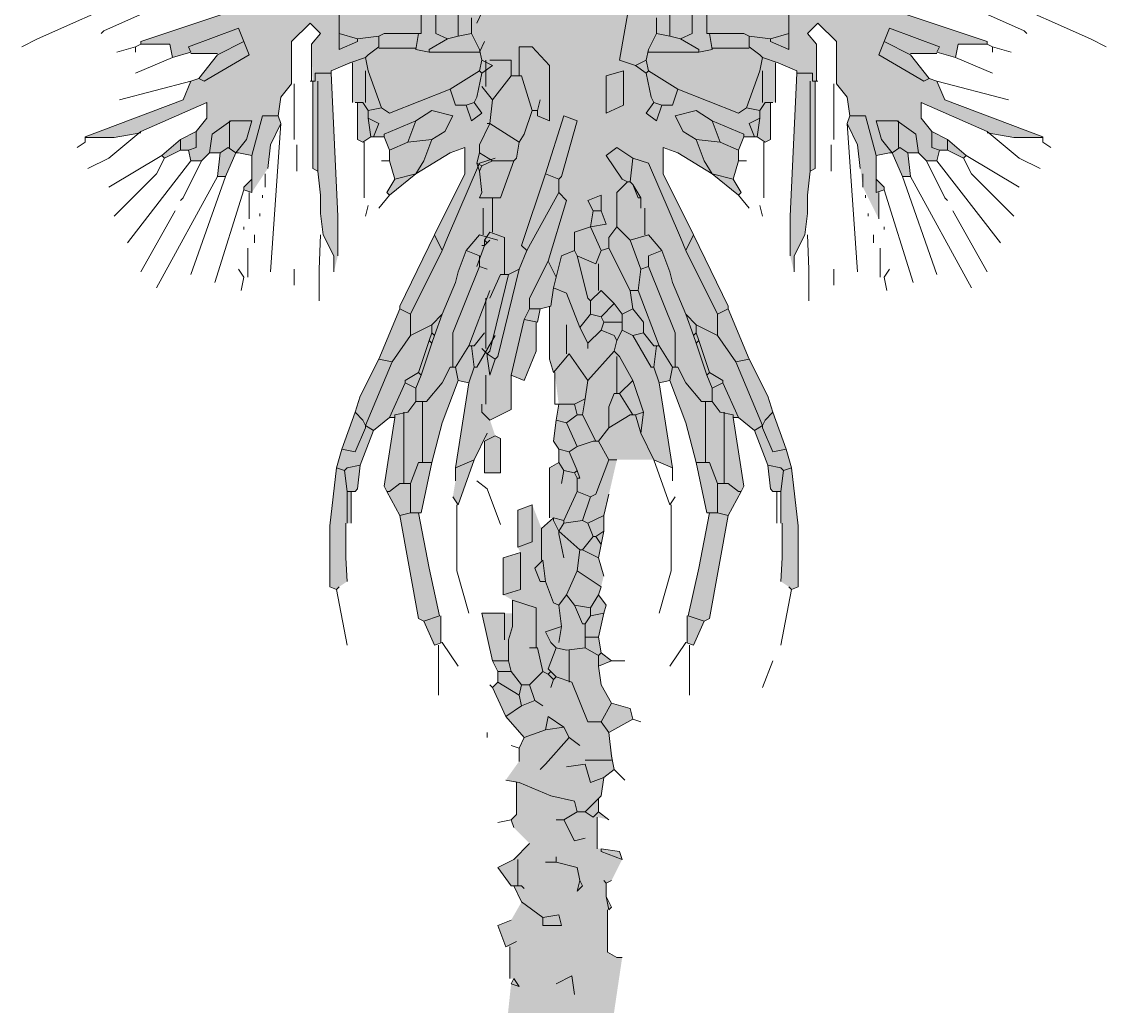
# Model space of a CAD drawing. Header units: millimetres. Extents: x -2143172 to 5255, y -610845 to 279739.
# Drawn here: x -994684 to -991404, y -597037 to -594061 of the extents above; entities that cross this region are included whole.
import ezdxf

# ---------------------------------------------------------------- set-up
doc = ezdxf.new("R2010")
doc.units = ezdxf.units.MM
doc.header["$LTSCALE"] = 30
doc.layers.get('0').update_dxf_attribs({"lineweight": 5})
doc.layers.add('Green', color=109, linetype='Continuous', lineweight=5)

# ---------------------------------------------------------------- blocks, each defined once
blk = doc.blocks.new('A$C23BB3C5B')
at = {"layer": 'Green'}
h = blk.add_hatch(color=256, dxfattribs=at)
h.dxf.hatch_style = 1
h.set_gradient(color1=(38, 76, 66), color2=(76, 153, 95), tint=1, name='SPHERICAL')
h.paths.add_polyline_path([(60.6, 170.8), (60.4, 171.8), (64.4, 172.8), (65, 172.6), (66, 172.2), (67.8, 171.4), (68.6, 171.4), (69.4, 171.2), (70, 170.6), (70.8, 170.4), (70.2, 170.8), (69.6, 171.4), (68.6, 171.8), (66.8, 172.6), (66, 172.6), (65.2, 172.8), (64.4, 173), (63.6, 173.1), (59.8, 173.1), (57.4, 173), (57.4, 174.2), (55.6, 174.2), (55.6, 175.4), (56, 175.4), (69, 179), (72, 181), (77.4, 185.8), (76, 185.8), (74, 184.4), (73.8, 184.6), (76.6, 190.6), (76.6, 193.2), (76, 194.2), (73.4, 187.2), (71.6, 184.6), (71, 184.6), (71, 183.8), (70.2, 183.4), (70.2, 183), (69.8, 182.8), (68.4, 183), (66.4, 181.2), (66, 181), (64.8, 180.8), (63.4, 179.4), (60.8, 178), (59, 177.4), (58, 178.2), (60.4, 180.2), (61, 180.2), (63.6, 182.4), (63.2, 182.4), (62.4, 183.4), (62.2, 185.2), (65.6, 190.4), (65, 190.8), (65, 194.8), (64.2, 194.6), (63, 188.6), (61.2, 185.2), (60.8, 184.8), (60.2, 184.2), (60.2, 183.8), (58.8, 184), (60.2, 186.8), (60.4, 186.8), (61.2, 189.2), (60, 188.6), (59.8, 188.4), (58.6, 188), (58.2, 189.2), (56.6, 187), (55.8, 187.2), (55.2, 189.2), (56, 193.6), (56.2, 194.4), (54.6, 194.2), (53.8, 201), (53.4, 202), (52.4, 202), (52, 202.6), (52, 203), (50.8, 207.2), (50.5, 207.2), (50.5, 202.8), (50.2, 202.6), (51.2, 196.6), (50.8, 195.6), (49.8, 196.4), (48.8, 196), (48.8, 187.4), (48.7, 183.6), (47.2, 183.2), (47.2, 191.4), (45.6, 191.4), (45.2, 192.8), (45.2, 188.8), (44.4, 188), (44.2, 188), (43.4, 187), (43, 187), (42.2, 189.8), (42.1, 190.043), (40.8, 193.2), (39, 203), (38.2, 204), (38, 202.6), (39.6, 192), (39, 192), (38.2, 193.8), (36.8, 199.4), (36.2, 198.8), (37.2, 194), (34.6, 193.4), (33, 199.2), (32, 199), (32, 197.4), (31, 197.6), (30.8, 197.6), (31, 196.2), (30, 195.8), (28.2, 199), (27.4, 198.4), (31.6, 188), (30.4, 188.4), (29.8, 188.2), (26.6, 191.4), (27.6, 187.4), (33.6, 182.2), (33.2, 181.8), (30.4, 183.2), (27.2, 185), (27, 185.2), (26.4, 186), (25.6, 186.8), (24.4, 187.4), (22.6, 188.8), (19.8, 190.4), (18.6, 191.6), (18.4, 191.2), (19.6, 190.2), (25.4, 184.2), (24.6, 184), (24.8, 183.2), (27, 181.2), (27.2, 181.2), (28, 180.8), (32.6, 177.4), (33.2, 177), (32.8, 175.8), (32.4, 175.8), (31.8, 175.2), (31.2, 175.2), (27, 177.2), (22.4, 180.4), (21.8, 180.6), (21.6, 180.2), (20.6, 180.2), (19, 181), (19, 180), (12, 178), (19.4, 178.8), (20, 178.8), (21, 178), (21, 177.6), (21.8, 177.4), (25.2, 175.8), (25.4, 175.8), (25.8, 175.2), (25.8, 175), (25.8, 174.8), (25.4, 173.2), (25.4, 173.1), (21.6, 173.1), (21.6, 173), (20.8, 173), (20, 172.8), (19.2, 172.6), (17.4, 171.8), (16.4, 171.4), (15.8, 170.8), (15.2, 170.4), (16, 170.6), (16.6, 171.2), (17.4, 171.4), (19.2, 172.2), (20.2, 172.6), (20.8, 172.8), (25.5, 172.5), (25.6, 171.8), (25.4, 170.8), (14.2, 166.2), (14.2, 166), (14.8, 165.4), (14.8, 165.2), (9.8, 163.6), (14, 163.6), (13.4, 162.8), (13.2, 162.8), (13.2, 162), (14, 161.8), (12.6, 160.2), (14.2, 160.2), (14.2, 159.8), (14.033, 159.3), (16.2, 159.3), (16.2, 159.4), (18.4, 159.4), (18.2, 158.2), (11, 155.8), (11, 155.6), (13.2, 155.6), (13.4, 154.6), (14.8, 155), (14.8, 154.9), (16.8, 154.9), (16.8, 154.8), (15.4, 153), (14.8, 152.8), (14.2, 151.4), (6.8, 148.6), (6.8, 148.55), (9, 148.55), (10.848, 148.873), (11, 149), (16, 151.2), (16, 150), (15.2, 149), (14, 148.4), (12.6, 147.2), (12.8, 147), (14, 147.6), (14.6, 147.6), (14.8, 146.8), (15.6, 146.8), (16.2, 147.4), (17, 147.4), (16.8, 145.6), (17.4, 145.6), (18.2, 147.4), (19.4, 147.2), (19.4, 145.4), (18.8, 144.8), (18.8, 144.6), (19.2, 144.4), (19.2, 142.4), (20.4, 144.8), (20.6, 146.2), (20.8, 148), (21.6, 149.6), (21.4, 150.2), (21.6, 151.6), (22.4, 152.6), (22.4, 155.8), (23.8, 157.2), (24.6, 156.4), (23.9, 155.6), (23.9, 152.8), (24, 152.8), (24, 146.2), (24.4, 146), (24.6, 144.2), (24.6, 142.8), (24.8, 141.2), (25.6, 139.6), (25.6, 138.4), (25.9, 139.6), (25.9, 142.6), (25.391, 153.596), (27, 154.286), (27, 151.2), (27.4, 151.2), (27.4, 148.4), (27.8, 148.2), (28.4, 148.6), (29.4, 148.6), (29.8, 147.6), (29.8, 146.8), (30.2, 145.4), (29.6, 144.4), (29.8, 144.2), (31.8, 145.8), (34.4, 147.4), (35.5, 147.8), (35.5, 145.8), (33.2, 141.2), (30.6, 135.8), (30.6, 135.6), (29, 131.8), (27.6, 129), (27.2, 127.8), (26.2, 125), (25.8, 123.6), (25.3, 119.2), (25.3, 114.6), (25.8, 114.4), (26, 114.6), (26.6, 115), (26.5, 116.8), (26.5, 119.4), (26.6, 119.4), (26.6, 121.8), (26.9, 121.8), (27.2, 121.8), (27.4, 122), (27.6, 123.8), (28.6, 126.4), (29.8, 127.4), (30.2, 127.4), (29.4, 122.2), (30.6, 120), (32, 112.2), (32.4, 112), (33.2, 110.2), (33.7, 110.367), (33.7, 112.4), (33.6, 112.4), (32.8, 116), (32, 120.2), (32.2, 120.2), (33, 124), (33.8, 127), (35, 130.2), (35.8, 130), (34.8, 123.6), (36.2, 124.2), (39, 124.2), (39.6, 124.2), (40.4, 125.6), (39.6, 126.6), (39.6, 128.2), (39.2, 129.2), (39, 129.2), (39, 132), (39.2, 132.4), (39, 133.2), (39.2, 133.6), (40.2, 134), (40, 134.6), (40.2, 135), (41, 135.2), (41, 136.2), (41.2, 136.4), (42, 139.6), (42.2, 140), (42.2, 141.4), (41, 141.8), (40.8, 143), (41.2, 143.8), (42.8, 143.8), (44.2, 139.2), (45.6, 136.4), (45.6, 135.6), (44.8, 135.6), (45, 134.6), (45.1, 134.6), (45.1, 132.4), (46, 130.2), (47, 130.6), (47, 128), (48.6, 127.2), (48.2, 126), (47.8, 125.8), (47.8, 123.2), (49, 123.2), (49, 125.6), (48.8, 126.2), (49.8, 124.2), (51, 120.8), (51.4, 121.4), (51.2, 122.6), (51.2, 123.6), (50.2, 130), (51, 130.2), (52.2, 127), (53, 124), (53.8, 120.2), (54, 120.2), (53.2, 116), (52.4, 112.4), (52.3, 112.4), (52.3, 110.4), (52.8, 110.2), (53.6, 112), (54, 112.2), (55.4, 120), (56.4, 121.8), (56.6, 122.2), (55.8, 127.4), (56.2, 127.4), (57.4, 126.4), (58.4, 123.8), (58.6, 122), (58.8, 121.8), (59.1, 121.8), (59.1, 119.4), (59.5, 119.4), (59.5, 116.8), (59.4, 115), (60, 114.6), (60.2, 114.4), (60.7, 114.6), (60.7, 119.2), (60.2, 123.6), (59.8, 125), (58.8, 127.8), (58.4, 129), (57, 131.8), (55.4, 135.6), (55.4, 135.8), (52.8, 141.2), (50.5, 145.8), (50.5, 147.8), (51.6, 147.4), (54.2, 145.8), (56.2, 144.2), (56.4, 144.4), (55.8, 145.4), (56.2, 146.8), (56.2, 147.6), (56.6, 148.6), (57.6, 148.6), (58.2, 148.2), (58.6, 148.4), (58.6, 151.2), (59, 151.2), (59, 154.2), (60.6, 153.6), (60.1, 142.6), (60.1, 139.6), (60.4, 138.4), (60.4, 139.6), (61.2, 141.2), (61.4, 142.8), (61.4, 144.2), (61.6, 146), (62, 146.2), (62, 152.8), (62.1, 155.6), (61.4, 156.4), (62.2, 157.2), (63.6, 155.8), (63.6, 152.6), (64.4, 151.6), (64.6, 150.2), (64.4, 149.6), (65.2, 148), (65.4, 146.2), (66.6, 144.4), (67.2, 144.6), (67.2, 144.8), (66.6, 145.4), (66.6, 147.2), (67.8, 147.4), (68.6, 145.6), (69.2, 145.6), (69, 147.4), (69.8, 147.4), (70.4, 146.8), (71.2, 146.8), (71.4, 147.6), (72, 147.6), (73.2, 147), (73.4, 147.2), (72, 148.4), (70.8, 149), (70, 150), (70, 151.2), (75, 149), (75.152, 148.873), (77, 148.55), (79.2, 148.55), (79.2, 148.6), (71.8, 151.4), (71.2, 152.8), (70.6, 153), (69.122, 154.9), (71.2, 154.9), (71.2, 155), (72.6, 154.6), (72.8, 155.6), (75, 155.6), (75, 155.8), (67.8, 158.2), (67.6, 159.4), (69.8, 159.4), (71.967, 159.3), (71.8, 159.8), (71.8, 160.2), (73.4, 160.2), (72, 161.8), (72.8, 162), (72.8, 162.8), (72.6, 162.8), (72, 163.6), (76.2, 163.6), (71.2, 165.2), (71.2, 165.4), (71.8, 166), (71.8, 166.2), (69.4, 167.4), (67.4, 168.2)])
h = blk.add_hatch(color=256, dxfattribs=at)
h.dxf.hatch_style = 1
h.set_gradient(color1=(76, 66, 38), color2=(204, 178, 102), tint=1, name='CYLINDER')
h.paths.add_polyline_path([(47, 84.6), (46.8, 85), (47.1, 85), (47.1, 87.4), (47.4, 87.4), (48, 89), (47, 89.4), (46.2, 90.8), (46.8, 92), (47, 92), (48, 93.4), (46.8, 94), (45.6, 95.2), (46.8, 96.4), (47, 97), (46.6, 97.4), (46.6, 99.8), (47.4, 100), (46.4, 101.4), (46.4, 102.4), (46, 103.2), (47.4, 104.8), (48.4, 107), (48, 107.4), (48, 108.2), (48.4, 109), (49.2, 112.6), (47.5, 112.6), (46.9, 112.6), (46.9, 113.6), (47.6, 114), (47.6, 116.8), (46.3, 117.2), (46.5, 117.6), (46.5, 120.4), (45.4, 120.8), (44.7, 119), (43.8, 119.8), (44.1, 119.8), (44.1, 123.6), (43.4, 124), (43.4, 125), (43.8, 125.6), (43.6, 127.2), (43.4, 128.4), (43.7, 130.8), (43.8, 130.8), (44.1, 131.8), (44.1, 135.8), (44.8, 135.6), (45.6, 135.6), (45.6, 136.4), (44.2, 139.2), (42.8, 143.8), (41.2, 143.8), (40.8, 143), (41, 141.8), (42.2, 141.4), (42.2, 140), (42, 139.6), (41.2, 136.4), (41, 136.2), (41, 135.2), (40.2, 135), (40, 134.6), (40.2, 134), (39.2, 133.6), (39, 133.2), (39.2, 132.4), (39, 132), (39, 129.2), (39.2, 129.2), (39.6, 128.2), (39.6, 126.6), (40.4, 125.6), (39.6, 124.2), (39, 124.2), (39.6, 121.6), (40, 120), (40, 118.8), (40.4, 116.8), (40, 115.4), (40.2, 114.6), (40.4, 114), (39.8, 113.2), (40, 112.6), (40.4, 110.8), (40.2, 109.6), (39.4, 109), (40.4, 108.6), (40.2, 107.2), (39.4, 105.8), (38, 105.4), (37.8, 104.6), (39.6, 103.6), (39.2, 100.8), (40, 100.2), (40.2, 98.8), (40.4, 98.6), (40.4, 97.6), (39.6, 97), (40.5, 97.2), (40.5, 94.8), (40.2, 94.8), (38.8, 94.6), (38.6, 94), (39.4, 92.4), (39.8, 92.2), (39.8, 91.2), (39.4, 90.4), (39.6, 90.2), (39.7, 90.2), (39.7, 87), (39, 86.6), (38.6, 86.6), (39.4, 81.2), (39.6, 81.2), (40.6, 80.2), (40.6, 79.8), (39.8, 78.6), (39.6, 77), (38.8, 75.6), (39, 75), (38.6, 69.4), (39.2, 68.6), (39.4, 67), (38.8, 66.2), (39.2, 63), (39.2, 60.4), (39, 59.4), (39.6, 58), (38.8, 57.2), (40.2, 55.8), (38.8, 53.6), (38, 48.8), (37.9, 45.8), (38.6, 45.8), (38.2, 44.4), (38.4, 44.4), (38.4, 42), (38.6, 42), (38.2, 40.6), (37.2, 37.6), (37.2, 35.4), (36.4, 33.2), (37.2, 32.4), (36.8, 31.8), (36.8, 30.4), (37, 30), (36.6, 28.4), (37, 28.2), (37.4, 27.6), (37.2, 27), (36.9, 27), (36.9, 23.4), (37, 23.4), (37, 20.4), (36.8, 20.4), (36.8, 19.6), (36.4, 18.4), (36.4, 13.6), (37.8, 12.4), (37.4, 10.8), (38, 9), (33, 2.4), (33, 2.2), (33.6, 2), (35.6, 3.8), (35.8, 3.6), (35, 1.8), (35.4, 1.4), (34.6, 0.2), (35.8, 0), (49, 0), (50.2, 0.2), (49.4, 1.4), (49.8, 1.8), (49, 3.6), (49.2, 3.8), (48, 5.4), (47, 7.6), (46.8, 9), (47.4, 10.8), (47, 12.4), (48.4, 13.6), (48.4, 18), (48.2, 18), (48.4, 18.4), (48, 19.6), (48, 20.4), (47.6, 20.2), (47, 21.6), (47, 27.4), (47.8, 29), (46.2, 33.8), (46.8, 34), (47.8, 35), (46.8, 35.6), (46.8, 36), (45.8, 36.6), (46.5, 41.8), (46.5, 44.2), (47, 44.8), (47.2, 45.8), (47.1, 45.8), (47.1, 48.2), (48.4, 49), (48.4, 49.6), (47.2, 50.2), (47.4, 51.3), (47.4, 54), (46.8, 55.6), (47, 56.2), (47.8, 57.6), (47.6, 57.8), (46.6, 60.2), (46.8, 60.2), (46.8, 65), (45.2, 67.8), (45, 68.6), (46.6, 71.2), (47, 71.6), (46.8, 73.2), (47, 76.2), (47.2, 77), (47.6, 79), (47.4, 80.8)])
at = {"linetype": 'Continuous'}
for p, q in [((12.6, 160.2), (3.2, 156)), ((73.4, 160.2), (82.8, 156)), ((14, 159.2), (8.2, 156.6)), ((32.2, 159.4), (32.2, 156.4)), ((33.3, 159.2), (33.3, 156.4)), ((52.7, 159.2), (52.7, 156.4)), ((53.8, 159.4), (53.8, 156.4)), ((72, 159.2), (77.8, 156.6)), ((35, 158.6), (35, 156.2)), ((38, 159), (38.8, 154.4)), ((51, 158.6), (51, 156.2)), ((18.2, 158.2), (11, 155.8)), ((26, 157.8), (26, 156.4)), ((36, 157.6), (36, 156.4)), ((49.2, 158), (49.6, 157.2)), ((50, 157.6), (50, 156.4)), ((60, 157.8), (60, 156.4)), ((67.8, 158.2), (75, 155.8)), ((18.4, 156.8), (14.6, 155.4)), ((18.8, 155.8), (18.4, 156.8)), ((23.8, 157.2), (22.4, 155.8)), ((24.6, 156.4), (23.8, 157.2)), ((61.4, 156.4), (62.2, 157.2)), ((62.2, 157.2), (63.6, 155.8)), ((67.2, 155.8), (67.6, 156.8)), ((67.6, 156.8), (71.4, 155.4)), ((3.2, 156), (2, 155.4)), ((8.2, 156.6), (8, 156.4)), ((11, 155.8), (11, 155.6)), ((18.8, 155.8), (16.8, 154.8)), ((18.8, 155.8), (19.2, 154.8)), ((22.4, 155.8), (22.4, 152.6)), ((23.9, 155.6), (24.6, 156.4)), ((26, 156.4), (26, 155.2)), ((26, 156.4), (27.4, 156)), ((26, 155.2), (27.4, 155.8)), ((29, 156.2), (27.4, 156)), ((27.4, 155.8), (27.4, 156)), ((29.4, 156.4), (29, 156.2)), ((29, 156.2), (29, 155.4)), ((32, 156.4), (29.4, 156.4)), ((32, 156.4), (31.8, 155.2)), ((32.2, 156.4), (32, 156.4)), ((34.2, 156), (32.8, 155.2)), ((33.3, 156.4), (34.2, 156)), ((35, 156.2), (34.2, 156)), ((36, 156.4), (35, 156.2)), ((36, 156.4), (36.6, 155.2)), ((49, 155.8), (49.4, 155)), ((50, 156.4), (49.4, 155.2)), ((50, 156.4), (51, 156.2)), ((51, 156.2), (51.8, 156)), ((52.7, 156.4), (51.8, 156)), ((51.8, 156), (53.2, 155.2)), ((53.8, 156.4), (54, 156.4)), ((54, 156.4), (56.6, 156.4)), ((54, 156.4), (54.2, 155.2)), ((56.6, 156.4), (57, 156.2)), ((57, 156.2), (57, 155.4)), ((57, 156.2), (58.6, 156)), ((60, 156.4), (58.6, 156)), ((58.6, 155.8), (58.6, 156)), ((60, 155.2), (58.6, 155.8)), ((60, 156.4), (60, 155.2)), ((62.1, 155.6), (61.4, 156.4)), ((63.6, 155.8), (63.6, 152.6)), ((67.2, 155.8), (66.8, 154.8)), ((67.2, 155.8), (69.2, 154.8)), ((75, 155.8), (75, 155.6)), ((77.8, 156.6), (78, 156.4)), ((82.8, 156), (84, 155.4)), ((10.6, 155.4), (9.2, 155)), ((11, 155.6), (10.6, 155.4)), ((10.6, 155.4), (10.6, 155)), ((11, 155.6), (13.2, 155.6)), ((13.2, 155.6), (13.4, 154.6)), ((14.8, 155), (13.4, 154.6)), ((14.6, 155.4), (14.8, 155)), ((23.9, 152.8), (23.9, 155.6)), ((29, 155.4), (28.2, 154.8)), ((29, 155.3), (31.8, 155.3)), ((31.8, 155.2), (32.8, 155)), ((32.8, 155.2), (32.8, 155)), ((33, 155), (32.8, 155)), ((36.6, 155), (33, 155)), ((36.6, 155.2), (36.8, 154.4)), ((45.4, 155.4), (44.1, 154)), ((46.4, 155.4), (45.4, 155.4)), ((46.4, 153.2), (46.4, 155.4)), ((49.4, 155.2), (49.2, 154.4)), ((49.4, 155), (53, 155)), ((53, 155), (53.2, 155)), ((53.2, 155.2), (53.2, 155)), ((54.2, 155.2), (53.2, 155)), ((57, 155.3), (54.2, 155.3)), ((57, 155.4), (57.8, 154.8)), ((62.1, 152.8), (62.1, 155.6)), ((71.4, 155.4), (71.2, 155)), ((71.2, 155), (72.6, 154.6)), ((72.8, 155.6), (72.6, 154.6)), ((75, 155.6), (72.8, 155.6)), ((75, 155.6), (75.4, 155.4)), ((75.4, 155.4), (76.8, 155)), ((75.4, 155.4), (75.4, 155)), ((13.4, 154.6), (10.6, 153.4)), ((14.8, 154.9), (16.8, 154.9)), ((16.8, 154.8), (15.4, 153)), ((19.2, 154.8), (15.8, 152.8)), ((26.8, 154.2), (25.4, 153.6)), ((28, 154.6), (26.8, 154.2)), ((27, 154.2), (27, 151.2)), ((28.2, 154.8), (28, 154.6)), ((28, 154.6), (28.2, 153.6)), ((36.8, 154.4), (36.6, 153.6)), ((36.8, 154.4), (37.6, 154)), ((38.8, 154.4), (37.6, 154)), ((48.6, 154.4), (47, 154.4)), ((47, 154.4), (47, 153.2)), ((49.2, 154.4), (48.4, 154)), ((48.9, 154.4), (48.9, 152.4)), ((49.2, 154.4), (49.4, 153.6)), ((57.8, 154.8), (58, 154.6)), ((58, 154.6), (57.8, 153.6)), ((58, 154.6), (59.2, 154.2)), ((59, 154.2), (59, 151.2)), ((59.2, 154.2), (60.6, 153.6)), ((66.8, 154.8), (70.2, 152.8)), ((71.2, 154.9), (69.2, 154.9)), ((69.2, 154.8), (70.6, 153)), ((72.6, 154.6), (75.4, 153.4)), ((25.4, 153.4), (24.2, 153.4)), ((24.2, 153.4), (24.2, 152.8)), ((25.4, 153.6), (25.4, 153.4)), ((25.4, 153.4), (25.9, 142.6)), ((28, 153.6), (28, 151.2)), ((28.2, 153.6), (29.2, 150.8)), ((36.6, 153.6), (34.4, 152.2)), ((36.8, 153.4), (36.4, 151.6)), ((36.6, 153.6), (36.8, 153.4)), ((37.6, 154), (36.8, 153.4)), ((38.5, 153.6), (39.8, 153.2)), ((38.5, 151), (38.5, 153.6)), ((44.1, 154), (44.1, 149.8)), ((48.4, 154), (49.2, 153.4)), ((49.4, 153.6), (49.2, 153.4)), ((49.2, 153.4), (49.6, 151.6)), ((49.4, 153.6), (51.6, 152.2)), ((57.8, 153.6), (56.8, 150.8)), ((58, 153.6), (58, 151.2)), ((60.6, 153.4), (60.1, 142.6)), ((60.6, 153.6), (60.6, 153.4)), ((60.6, 153.4), (61.8, 153.4)), ((61.8, 153.4), (61.8, 152.8)), ((14.8, 152.8), (9.4, 151.4)), ((14.8, 152.8), (14.2, 151.4)), ((15.4, 153), (14.8, 152.8)), ((15.8, 152.8), (15.4, 153)), ((22.4, 152.6), (21.6, 151.6)), ((22.6, 152.6), (22.6, 148.4)), ((23.8, 152.8), (24.2, 152.8)), ((24, 152.8), (24, 146.2)), ((24.4, 152.8), (24.4, 146.2)), ((39.8, 153.2), (39.8, 150.4)), ((46.2, 153.2), (45.4, 150.6)), ((46.2, 153.2), (47, 153.2)), ((47, 153.2), (48.4, 151.4)), ((61.6, 152.8), (61.6, 146.2)), ((62.2, 152.8), (61.8, 152.8)), ((62, 152.8), (62, 146.2)), ((63.4, 152.6), (63.4, 148.4)), ((63.6, 152.6), (64.4, 151.6)), ((70.2, 152.8), (70.6, 153)), ((70.6, 153), (71.2, 152.8)), ((71.2, 152.8), (76.6, 151.4)), ((71.2, 152.8), (71.8, 151.4)), ((34.4, 152.2), (29.8, 150.4)), ((34.4, 152.2), (34.8, 151)), ((49.2, 152.4), (48.4, 151.4)), ((51.6, 152.2), (51.2, 151)), ((51.6, 152.2), (56.2, 150.4)), ((14.2, 151.4), (6.8, 148.6)), ((11, 149), (16, 151.2)), ((16, 151.2), (16, 150)), ((21.6, 151.6), (21.4, 150.2)), ((27.2, 151.2), (27.8, 151.2)), ((27.4, 151.2), (27.4, 148.4)), ((27.8, 151.2), (28.2, 150.6)), ((34.8, 151), (35.6, 151)), ((36.2, 151.2), (35.6, 151)), ((36, 149.8), (35.6, 151)), ((36.4, 151.6), (36.2, 151.2)), ((36.2, 151.2), (36.8, 150.4)), ((39.8, 150.4), (38.5, 151)), ((45, 150.6), (44.8, 151.4)), ((48.4, 151.4), (48.6, 149.6)), ((49.8, 151.2), (49.2, 150.4)), ((49.6, 151.6), (49.8, 151.2)), ((49.8, 151.2), (50.4, 151)), ((50, 149.8), (50.4, 151)), ((51.2, 151), (50.4, 151)), ((58.2, 151.2), (57.8, 150.6)), ((58.8, 151.2), (58.2, 151.2)), ((58.6, 151.2), (58.6, 148.4)), ((64.4, 151.6), (64.6, 150.2)), ((75, 149), (70, 151.2)), ((70, 151.2), (70, 150)), ((71.8, 151.4), (79.2, 148.6)), ((20.2, 150.2), (19.4, 147.2)), ((21.4, 150.2), (20.2, 150.2)), ((21.4, 150.2), (21.6, 149.6)), ((29.2, 150.8), (28.2, 150.6)), ((28.2, 150.6), (28.2, 150)), ((29.8, 150.4), (29.2, 150.8)), ((31.8, 149.8), (33, 150.6)), ((33, 150.6), (34.6, 150.2)), ((34.6, 150.2), (34, 149)), ((36.8, 150.4), (36, 149.8)), ((43, 150.2), (42, 149.8)), ((44.4, 145.8), (43, 150.2)), ((44.1, 149.8), (45, 150.2)), ((45, 150.2), (45, 150.6)), ((45, 150.6), (45.4, 150.6)), ((45.4, 150.6), (46, 148.8)), ((49.2, 150.4), (50, 149.8)), ((53, 150.6), (51.4, 150.2)), ((51.4, 150.2), (52, 149)), ((54.2, 149.8), (53, 150.6)), ((56.2, 150.4), (56.8, 150.8)), ((56.8, 150.8), (57.8, 150.6)), ((57.8, 150.6), (57.8, 150)), ((64.6, 150.2), (64.4, 149.6)), ((64.6, 150.2), (65.8, 150.2)), ((65.8, 150.2), (66.6, 147.2)), ((16, 150), (15.2, 149)), ((17.8, 149.8), (16.4, 148.8)), ((17.7, 149.8), (17.7, 147.8)), ((17.8, 149.8), (19.4, 149.8)), ((19.4, 149.8), (19, 148.4)), ((21.6, 149.6), (20.8, 138.4)), ((21.6, 149.6), (20.8, 148)), ((28.2, 150), (28.4, 148.6)), ((28.2, 150), (29, 149.6)), ((29, 149.6), (28.6, 148.6)), ((31.8, 149.8), (29.4, 148.8)), ((31.8, 149.8), (31.2, 148.2)), ((42, 149.8), (43.2, 145.6)), ((48.6, 149.6), (46.4, 148.2)), ((48.6, 149.6), (49.4, 148)), ((48.6, 149.6), (48.8, 149.6)), ((54.2, 149.8), (56.6, 148.8)), ((54.2, 149.8), (54.8, 148.2)), ((57.8, 150), (57, 149.6)), ((57, 149.6), (57.4, 148.6)), ((57.8, 150), (57.6, 148.6)), ((64.4, 149.6), (65.2, 138.4)), ((64.4, 149.6), (65.2, 148)), ((66.6, 149.8), (67, 148.4)), ((68.2, 149.8), (66.6, 149.8)), ((68.2, 149.8), (69.6, 148.8)), ((68.3, 149.8), (68.3, 147.8)), ((70, 150), (70.8, 149)), ((6.8, 148.6), (6.8, 148.2)), ((9, 148.55), (6.8, 148.55)), ((11, 149), (8.6, 147)), ((11, 148.9), (9, 148.55)), ((15.2, 149), (14, 148.4)), ((15.2, 149), (15.2, 147.8)), ((16.4, 148.8), (16.2, 147.4)), ((28.4, 148.6), (27.8, 148.2)), ((28.4, 148.6), (28.6, 148.6)), ((28.6, 148.6), (28.8, 148.6)), ((28.8, 148.6), (29.4, 148.6)), ((29.4, 148.8), (29.4, 148.6)), ((29.4, 148.6), (29.8, 147.6)), ((34, 149), (33, 148.4)), ((46, 148.8), (46.4, 148.2)), ((52, 149), (53, 148.4)), ((56.6, 148.6), (56.2, 147.6)), ((56.6, 148.8), (56.6, 148.6)), ((57.2, 148.6), (56.6, 148.6)), ((57.4, 148.6), (57.2, 148.6)), ((57.6, 148.6), (57.4, 148.6)), ((57.6, 148.6), (58.2, 148.2)), ((69.6, 148.8), (69.8, 147.4)), ((70.8, 149), (72, 148.4)), ((70.8, 149), (70.8, 147.8)), ((75, 149), (77.4, 147)), ((75, 148.9), (77, 148.55)), ((77, 148.55), (79.2, 148.55)), ((79.2, 148.6), (79.2, 148.2)), ((6.8, 148.2), (6.2, 147.8)), ((14, 148.4), (12.6, 147.2)), ((14, 148.4), (14, 147.6)), ((15.2, 147.8), (14.6, 147.6)), ((17.6, 147.8), (17, 147.4)), ((17.6, 147.8), (18.2, 147.4)), ((19, 148.4), (18.2, 147.4)), ((20.8, 148), (20.6, 146.2)), ((22.8, 148), (22.8, 146)), ((27.4, 148.4), (27.8, 148.2)), ((27.9, 148.2), (27.9, 144)), ((31.2, 148.2), (29.8, 147.6)), ((33, 148.4), (31.2, 148.2)), ((33, 148.4), (32.4, 146.8)), ((34.4, 147.4), (35.5, 147.8)), ((35.5, 147.8), (35.5, 145.8)), ((37.8, 147), (39, 147.8)), ((39, 147.8), (39.8, 147.2)), ((46.4, 148.2), (46.6, 147)), ((49.4, 148), (49.4, 147.4)), ((51.6, 147.4), (50.5, 147.8)), ((50.5, 147.8), (50.5, 145.8)), ((53, 148.4), (54.8, 148.2)), ((53, 148.4), (53.6, 146.8)), ((54.8, 148.2), (56.2, 147.6)), ((58.1, 148.2), (58.1, 144)), ((58.6, 148.4), (58.2, 148.2)), ((63.2, 148), (63.2, 146)), ((65.2, 148), (65.4, 146.2)), ((67, 148.4), (67.8, 147.4)), ((68.4, 147.8), (67.8, 147.4)), ((68.4, 147.8), (69, 147.4)), ((70.8, 147.8), (71.4, 147.6)), ((72, 148.4), (73.4, 147.2)), ((72, 148.4), (72, 147.6)), ((79.2, 148.2), (79.8, 147.8)), ((8.6, 147), (7, 146.2)), ((12.6, 147.2), (8.6, 144.8)), ((14.8, 146.8), (10, 140.6)), ((12.8, 147), (12.2, 145.8)), ((12.6, 147.2), (12.8, 147)), ((14, 147.6), (12.8, 147)), ((14, 147.6), (14.6, 147.6)), ((15.6, 146.8), (14.2, 144)), ((14.6, 147.6), (14.8, 146.8)), ((14.8, 146.8), (15.6, 146.8)), ((16.2, 147.4), (15.6, 146.8)), ((16.2, 147.4), (17, 147.4)), ((17, 147.4), (16.8, 145.6)), ((18.2, 147.4), (17.4, 145.6)), ((18.2, 147.4), (18.4, 147.4)), ((18.4, 147.4), (19.4, 147.2)), ((19.4, 147.2), (19.4, 145.4)), ((29.8, 146.8), (29.2, 146.8)), ((29.8, 147.6), (29.8, 146.8)), ((29.8, 146.8), (30.2, 145.4)), ((31.8, 145.8), (34.4, 147.4)), ((32.4, 146.8), (31.8, 145.8)), ((37.8, 147), (36.6, 146.6)), ((37.8, 147), (38, 145.2)), ((39.8, 147.2), (38.6, 145.4)), ((46.6, 147), (46.8, 146.8)), ((46.8, 146.8), (48.4, 146.8)), ((46.8, 146.8), (47.8, 144)), ((48.2, 147), (49.4, 146.6)), ((49.4, 147.4), (48.4, 146.8)), ((48.4, 146.8), (49.2, 146.4)), ((49.4, 147.4), (49.6, 146.6)), ((54.2, 145.8), (51.6, 147.4)), ((53.6, 146.8), (54.2, 145.8)), ((56.2, 146.8), (55.8, 145.4)), ((56.2, 147.6), (56.2, 146.8)), ((56.2, 146.8), (56.8, 146.8)), ((67.6, 147.4), (66.6, 147.2)), ((66.6, 147.2), (66.6, 145.4)), ((67.8, 147.4), (67.6, 147.4)), ((67.8, 147.4), (68.6, 145.6)), ((69.8, 147.4), (69, 147.4)), ((69, 147.4), (69.2, 145.6)), ((69.8, 147.4), (70.4, 146.8)), ((70.4, 146.8), (71.8, 144)), ((71.2, 146.8), (70.4, 146.8)), ((71.4, 147.6), (71.2, 146.8)), ((71.2, 146.8), (76, 140.6)), ((72, 147.6), (71.4, 147.6)), ((72, 147.6), (73.2, 147)), ((73.4, 147.2), (73.2, 147)), ((73.2, 147), (73.8, 145.8)), ((73.4, 147.2), (77.4, 144.8)), ((77.4, 147), (79, 146.2)), ((24, 146.2), (24.4, 146)), ((24.4, 146.2), (24.4, 146)), ((24.4, 146), (24.6, 144.2)), ((36.6, 146.6), (34.2, 141)), ((49.6, 146.6), (49.2, 146.4)), ((49.2, 146.4), (49.4, 146)), ((49.4, 146), (49.2, 144.4)), ((49.6, 146.6), (49.4, 146)), ((49.4, 146.6), (51.8, 141)), ((61.6, 146), (61.4, 144.2)), ((61.6, 146.2), (61.6, 146)), ((62, 146.2), (61.6, 146)), ((12.2, 145.8), (9, 142.6)), ((16.8, 145.6), (12.2, 137.2)), ((17.4, 145.6), (14.8, 138.2)), ((16.8, 145.6), (17.4, 145.6)), ((19.4, 145.4), (18.8, 144.8)), ((19.4, 145.4), (19.4, 144.4)), ((20.4, 145.8), (20.4, 144.8)), ((30.2, 145.4), (29.6, 144.4)), ((31.8, 145.8), (29.8, 144.2)), ((31.8, 145.8), (30.2, 145.4)), ((35.5, 145.8), (33.2, 141.2)), ((38, 145.2), (37.8, 145)), ((38, 145.2), (38.2, 145.2)), ((38.6, 145.4), (38.2, 145.2)), ((38.2, 145.2), (39, 144.4)), ((43.2, 145.6), (43.4, 145.4)), ((44.4, 145.8), (43.4, 145.4)), ((43.4, 145.4), (43.4, 144.4)), ((44.4, 145.8), (46.2, 140.4)), ((50.5, 145.8), (52.8, 141.2)), ((54.2, 145.8), (55.8, 145.4)), ((54.2, 145.8), (56.2, 144.2)), ((55.8, 145.4), (56.4, 144.4)), ((65.6, 145.8), (65.6, 144.8)), ((66.6, 145.4), (66.6, 144.4)), ((66.6, 145.4), (67.2, 144.8)), ((69.2, 145.6), (68.6, 145.6)), ((68.6, 145.6), (71.2, 138.2)), ((69.2, 145.6), (73.8, 137.2)), ((73.8, 145.8), (77, 142.6)), ((18.8, 144.6), (16.6, 137.6)), ((18.8, 144.8), (18.8, 144.6)), ((18.8, 144.6), (19.4, 144.4)), ((19.2, 144.4), (19.2, 142.4)), ((29.6, 144.4), (29.8, 144.2)), ((37.8, 145), (37.2, 144)), ((37.8, 145), (37.4, 144)), ((39, 144.4), (39, 141.8)), ((43.4, 144.4), (42.8, 143.8)), ((43.4, 144.4), (45.8, 140)), ((49.2, 144.4), (49.4, 144)), ((56.4, 144.4), (56.2, 144.2)), ((67.2, 144.6), (66.6, 144.4)), ((66.8, 144.4), (66.8, 142.4)), ((67.2, 144.8), (67.2, 144.6)), ((67.2, 144.6), (69.4, 137.6)), ((14.2, 144), (14, 143.8)), ((20.2, 144.2), (20.2, 144)), ((24.6, 144.2), (24.6, 142.8)), ((29.8, 144.2), (29, 143.2)), ((37.2, 144), (37.2, 143.2)), ((37.2, 144), (37.4, 144)), ((40.2, 143), (40.2, 144.2)), ((40.2, 144.2), (41.2, 143.8)), ((41.2, 143.8), (40.8, 143)), ((42.8, 143.8), (44.2, 139.2)), ((47.8, 144), (48.2, 144)), ((48.2, 144), (49.4, 144)), ((48.4, 144), (48.4, 141.4)), ((56.2, 144.2), (57, 143.2)), ((61.4, 144.2), (61.4, 142.8)), ((65.8, 144.2), (65.8, 144)), ((71.8, 144), (72, 143.8)), ((13.6, 143), (11, 138.4)), ((20, 142.8), (20, 142.6)), ((24.6, 142.8), (24.8, 141.2)), ((28.2, 143.4), (28, 142.6)), ((36.9, 143.2), (36.9, 141.2)), ((40.2, 143), (39.8, 142)), ((40.2, 143), (40.8, 143)), ((40.8, 143), (41, 141.8)), ((49.1, 143.2), (49.1, 141.2)), ((57.8, 143.4), (58, 142.6)), ((61.4, 142.8), (61.2, 141.2)), ((66, 142.8), (66, 142.6)), ((72.4, 143), (75, 138.4)), ((25.9, 142.6), (25.9, 139.6)), ((39.8, 142), (41, 141.8)), ((60.1, 142.6), (60.1, 139.6)), ((18.8, 141.8), (18.8, 141.6)), ((19.6, 141.2), (19.6, 140.6)), ((24.6, 141.2), (24.5, 138.6)), ((24.8, 141.2), (25.6, 139.6)), ((33.2, 141.2), (30.6, 135.8)), ((33.2, 141.2), (33.8, 140)), ((36.6, 141.2), (35.6, 140)), ((36.6, 141.2), (38, 140.8)), ((39, 141.8), (38, 140.8)), ((39, 141.8), (39.6, 141)), ((41, 141.8), (40.2, 140)), ((41, 141.8), (42.2, 141.4)), ((42.2, 141.4), (42.2, 140)), ((48.6, 141.4), (47.5, 141)), ((49.4, 141.2), (48, 140.8)), ((48.6, 141.4), (49, 140.8)), ((49.4, 141.2), (50.4, 140)), ((52.8, 141.2), (52.2, 140)), ((52.8, 141.2), (55.4, 135.8)), ((61.2, 141.2), (60.4, 139.6)), ((61.4, 141.2), (61.5, 138.6)), ((66.4, 141.2), (66.4, 140.6)), ((67.2, 141.8), (67.2, 141.6)), ((34.2, 141), (33.8, 140)), ((38, 140.8), (37.2, 138.6)), ((39.6, 141), (39.6, 140.2)), ((46.2, 140.4), (45.8, 140)), ((47.5, 141), (47.5, 138.2)), ((48.8, 140.6), (48.6, 140.8)), ((49, 140.8), (48.8, 140.6)), ((48.8, 140.6), (49, 140.4)), ((49, 140.8), (49, 140.4)), ((49, 140.4), (49.2, 140.4)), ((49, 140.4), (49.6, 138.8)), ((51.8, 141), (52.2, 140)), ((19.1, 138), (19.1, 140.2)), ((25.6, 139.6), (25.6, 138.4)), ((33.8, 140), (31.4, 135.2)), ((35.6, 140), (35, 138.4)), ((35.6, 140), (36.6, 139.6)), ((36.6, 139.6), (36.6, 138.8)), ((39.6, 140.2), (38, 137)), ((39.6, 140.2), (40.2, 140)), ((40.2, 140), (40.6, 139)), ((42, 139.6), (40.6, 139)), ((42, 139.6), (41.2, 136.4)), ((42.2, 140), (42, 139.6)), ((42.2, 140), (43.2, 139.6)), ((43.2, 139.6), (43.6, 138)), ((45.8, 140), (46.4, 138.6)), ((50.4, 140), (49.4, 139.6)), ((49.4, 139.6), (49.4, 138.8)), ((50.4, 140), (51, 138.4)), ((52.2, 140), (54.6, 135.2)), ((60.4, 139.6), (60.4, 138.4)), ((66.9, 138), (66.9, 140.2)), ((18.8, 138), (18.4, 138.6)), ((22.6, 138.6), (22.6, 137.4)), ((24.5, 138.6), (24.5, 136.2)), ((36.6, 138.8), (34.6, 133.8)), ((36.6, 138.8), (37.2, 138.6)), ((37.2, 138.6), (37.4, 137)), ((40.4, 139), (40.4, 137)), ((44.2, 139.2), (43.6, 138)), ((44.2, 139.2), (45.6, 136.4)), ((46.4, 138.6), (48, 132)), ((46.4, 138.6), (47.2, 138.2)), ((49.4, 138.8), (48.8, 138.6)), ((49.4, 138.8), (51.4, 133.8)), ((61.5, 138.6), (61.5, 136.2)), ((63.4, 138.6), (63.4, 137.4)), ((67.2, 138), (67.6, 138.6)), ((18.8, 138), (18.6, 137)), ((35, 138.4), (34.8, 137.6)), ((43.6, 138), (43.8, 137.2)), ((47.2, 138.2), (48.6, 132.4)), ((47.2, 138.2), (47.8, 138.2)), ((47.8, 138.2), (48.6, 136.4)), ((51, 138.4), (51.2, 137.6)), ((67.2, 138), (67.4, 137)), ((34.8, 137.6), (33.8, 135.2)), ((37.4, 137), (35.8, 132.8)), ((37.4, 137), (38, 137)), ((38, 137), (37.8, 135.6)), ((40.2, 137), (39.2, 136)), ((40.2, 137), (41, 136.2)), ((43.8, 137.2), (42.8, 136.8)), ((43.8, 137.2), (44, 135.8)), ((48.6, 137), (50.2, 132.8)), ((51.2, 137.6), (52.2, 135.2)), ((41.2, 136.4), (41, 136.2)), ((41, 136.2), (41, 135.2)), ((42.8, 136.8), (41.8, 134.2)), ((45.6, 136.4), (45.6, 135.6)), ((48.9, 136.4), (48.9, 132.6)), ((30.6, 135.6), (29, 131.8)), ((30.6, 135.8), (30.6, 135.6)), ((30.6, 135.6), (31.4, 135.2)), ((37.8, 135.6), (37, 134.6)), ((37.8, 135.6), (38.6, 135.2)), ((39.2, 136), (38.6, 135.2)), ((39.2, 136), (40.2, 135)), ((44, 135.8), (44.8, 135.6)), ((44.1, 135.8), (44.1, 131.8)), ((44.8, 135.6), (45.6, 135.6)), ((44.8, 135.6), (45, 134.6)), ((45.6, 135.6), (46, 134.8)), ((55.4, 135.6), (54.6, 135.2)), ((55.4, 135.8), (55.4, 135.6)), ((55.4, 135.6), (57, 131.8)), ((31.4, 135.2), (31.4, 133.6)), ((33.8, 135.2), (33, 134.4)), ((33.8, 135.2), (33.2, 133.6)), ((37, 134.6), (37, 133.8)), ((38.6, 135.2), (38.6, 134.6)), ((38.6, 134.6), (38.6, 134)), ((38.6, 134.6), (40, 134.6)), ((40.2, 135), (40, 134.6)), ((40, 134.6), (40.2, 134)), ((41, 135.2), (40.2, 135)), ((41, 135.2), (41.8, 134.2)), ((46, 134.8), (45, 134.6)), ((45.1, 134.6), (45.1, 132.4)), ((46, 134.8), (47, 130.6)), ((52.2, 135.2), (53, 134.4)), ((52.2, 135.2), (52.8, 133.6)), ((54.6, 135.2), (54.6, 133.6)), ((33, 134.4), (31.4, 133.6)), ((33, 133.8), (32.8, 133.2)), ((33, 134.4), (33, 133.8)), ((33, 133.8), (33.2, 133.6)), ((34.6, 133.8), (34.6, 131.2)), ((37, 133.8), (36.2, 132.8)), ((37, 133.8), (37.8, 133.6)), ((38.6, 134), (37.8, 133.6)), ((38.6, 134), (39, 133.2)), ((40.2, 134), (39.2, 133.6)), ((40.2, 134), (41.2, 133)), ((41.8, 134.2), (41.2, 133)), ((42.8, 132.2), (42.8, 134.4)), ((49, 133.8), (49.8, 132.8)), ((51.4, 133.8), (51.4, 131.2)), ((53, 133.8), (52.8, 133.6)), ((53, 134.4), (54.6, 133.6)), ((53, 134.4), (53, 133.8)), ((53, 133.8), (53.2, 133.2)), ((31.4, 133.6), (30, 131.6)), ((32.8, 133.2), (32, 130.8)), ((33, 133), (32.2, 130.6)), ((32.8, 133.2), (33, 133)), ((33.2, 133.6), (33, 133)), ((37.8, 133.6), (36.4, 131.2)), ((39.2, 133.6), (39, 133.2)), ((39, 133.2), (39.2, 132.4)), ((41.2, 133), (41.2, 132.6)), ((48.2, 133.6), (49.6, 131.2)), ((52.8, 133.6), (53, 133)), ((53.2, 133.2), (53, 133)), ((53, 133), (53.8, 130.6)), ((53.2, 133.2), (54, 130.8)), ((54.6, 133.6), (56, 131.6)), ((35.8, 132.8), (34.8, 131.2)), ((35.8, 132.8), (36, 132.8)), ((36, 132.8), (36.2, 132.8)), ((36, 132.8), (36.2, 131.2)), ((39.2, 132.4), (38.8, 132)), ((39.2, 132.4), (41.2, 130.2)), ((42.6, 132.2), (41.2, 130.2)), ((42.6, 132.2), (43.8, 130.8)), ((45.1, 132.4), (46, 130.2)), ((48.8, 132.2), (48.2, 131.8)), ((48.6, 132.4), (48.8, 132.2)), ((49.2, 132.6), (48.8, 132.2)), ((48.8, 132.2), (48.8, 132)), ((50, 132.8), (49.8, 132.8)), ((50, 132.8), (49.8, 131.2)), ((50.2, 132.8), (50, 132.8)), ((50.2, 132.8), (51.2, 131.2)), ((29, 131.8), (27.6, 129)), ((30, 131.6), (28, 126.8)), ((29, 131.8), (30, 131.6)), ((38.8, 132), (37.8, 130.2)), ((39, 132), (39, 129.2)), ((44.1, 131.8), (43.8, 130.8)), ((48, 132), (48.2, 131.8)), ((48.2, 131.8), (48.6, 130.6)), ((48.8, 132), (48.6, 130.6)), ((57, 131.8), (56, 131.6)), ((56, 131.6), (58, 126.8)), ((57, 131.8), (58.4, 129)), ((32, 130.8), (31, 130.2)), ((32.2, 130.6), (31.8, 129.6)), ((32, 130.8), (32.2, 130.6)), ((34.4, 131.2), (33.8, 130)), ((34.4, 131.2), (34.8, 131.2)), ((34.8, 131.2), (35, 130.2)), ((36.2, 131.2), (35.8, 130)), ((36.4, 131.2), (36.2, 131.2)), ((43.7, 130.8), (43.7, 128.4)), ((46, 130.2), (47, 130.6)), ((47, 130.6), (47, 128)), ((48.9, 130.6), (48.9, 128.4)), ((49.6, 131.2), (49.8, 131.2)), ((49.8, 131.2), (50.2, 130)), ((51.2, 131.2), (51, 130.2)), ((51.6, 131.2), (51.2, 131.2)), ((51.6, 131.2), (52.2, 130)), ((54, 130.8), (53.8, 130.6)), ((53.8, 130.6), (54.2, 129.6)), ((54, 130.8), (55, 130.2)), ((31, 130), (29.8, 127.4)), ((31, 130.2), (31, 130)), ((31, 130), (31.8, 129.6)), ((31.8, 129.6), (31.8, 128.6)), ((33.8, 130), (32.6, 128.6)), ((35, 130.2), (33.8, 127)), ((35.8, 130), (34.8, 123.6)), ((35, 130.2), (35.8, 130)), ((37.8, 130.2), (37, 127.8)), ((37.8, 130.2), (38.8, 129.2)), ((41.2, 130.2), (41.4, 128.8)), ((51, 130.2), (50.2, 130)), ((50.2, 130), (51.2, 123.6)), ((51, 130.2), (52.2, 127)), ((52.2, 130), (53.4, 128.6)), ((55, 130), (54.2, 129.6)), ((54.2, 129.6), (54.2, 128.6)), ((55, 130.2), (55, 130)), ((55, 130), (56.2, 127.4)), ((27.6, 129), (27.2, 127.8)), ((38.8, 129.2), (37.8, 127.6)), ((38.8, 129.2), (39.2, 129.2)), ((39.2, 129.2), (39.6, 128.2)), ((41.4, 128.8), (42.2, 128.4)), ((41.4, 128.8), (41.6, 127.6)), ((58.4, 129), (58.8, 127.8)), ((31.8, 128.6), (31.2, 127.8)), ((31.8, 128.6), (32.6, 128.6)), ((32.3, 128.6), (32.3, 124)), ((39.6, 128.2), (39.6, 126.6)), ((42.2, 128.4), (42, 127.6)), ((42.2, 128.4), (43.4, 128.4)), ((43.7, 128.4), (43.4, 128.4)), ((43.4, 128.4), (43.6, 127.2)), ((47, 128), (48.6, 127.2)), ((49.2, 127.8), (49.2, 128.4)), ((54.2, 128.6), (53.4, 128.6)), ((53.7, 128.6), (53.7, 124)), ((54.2, 128.6), (54.8, 127.8)), ((27.2, 127.8), (26.2, 125)), ((27.2, 127.8), (27.8, 127.2)), ((27.8, 127.2), (28, 126.8)), ((29.8, 127.4), (28.6, 126.4)), ((30.2, 127.4), (29.4, 122.2)), ((29.8, 127.4), (30.2, 127.4)), ((31.2, 127.8), (30.2, 127.6)), ((30.2, 127.6), (30.2, 127.4)), ((30.9, 127.8), (30.9, 122.4)), ((37, 127.8), (37.2, 126.2)), ((37, 127.8), (37.6, 127.6)), ((37.6, 127.6), (37.2, 126.2)), ((37.6, 127.6), (37.8, 127.6)), ((37.8, 127.6), (38, 127.6)), ((38, 127.6), (39.6, 126.6)), ((41.6, 127.6), (40.6, 125.6)), ((41.6, 127.6), (42, 127.6)), ((42, 127.6), (42.8, 127)), ((43.6, 127.2), (42.8, 127)), ((43.6, 127.2), (43.8, 125.6)), ((48.6, 127.2), (49.2, 127.8)), ((54.8, 127.8), (55.8, 127.6)), ((55.1, 127.8), (55.1, 122.4)), ((55.8, 127.6), (55.8, 127.4)), ((55.8, 127.4), (56.6, 122.2)), ((56.2, 127.4), (55.8, 127.4)), ((56.2, 127.4), (57.4, 126.4)), ((58.2, 127.2), (58, 126.8)), ((58.8, 127.8), (58.2, 127.2)), ((58.8, 127.8), (59.8, 125)), ((28, 126.6), (27.2, 124.8)), ((28.6, 126.4), (27.6, 123.8)), ((28, 126.8), (28.6, 126.4)), ((28, 126.8), (28, 126.6)), ((33.8, 127), (33, 124)), ((39.6, 126.6), (40.4, 125.6)), ((42.8, 127), (42, 125.2)), ((52.2, 127), (53, 124)), ((58, 126.8), (57.4, 126.4)), ((57.4, 126.4), (58.4, 123.8)), ((58, 126.8), (58, 126.6)), ((58, 126.6), (58.8, 124.8)), ((37.2, 126.2), (36.2, 124.2)), ((40.4, 125.6), (39.6, 124.2)), ((40.4, 125.6), (40.6, 125.6)), ((40.6, 125.6), (40.8, 125.6)), ((40.8, 125.6), (42, 125.2)), ((43.8, 125.6), (43.4, 125)), ((47.8, 125.8), (48.2, 126)), ((47.8, 123.2), (47.8, 125.8)), ((48.2, 126), (49, 125.6)), ((48.8, 126.2), (49.8, 124.2)), ((49, 125.6), (49, 123.2)), ((26.2, 125), (25.8, 123.6)), ((27.2, 124.8), (26.2, 125)), ((42, 125.2), (42.6, 124.8)), ((42.6, 124.8), (42, 123.4)), ((43.4, 125), (42.6, 124.8)), ((43.4, 125), (43.4, 124)), ((58.8, 124.8), (59.8, 125)), ((59.8, 125), (60.2, 123.6)), ((32, 124), (31.4, 122.4)), ((32, 124), (33, 124)), ((33, 124), (32.2, 120.2)), ((36.2, 124.2), (34.8, 123.6)), ((36.2, 124.2), (35, 120.8)), ((39.6, 124.2), (39, 124.2)), ((39.6, 124.2), (40.6, 121.6)), ((43.4, 124), (43, 123.4)), ((43.4, 124), (44.1, 123.6)), ((49.8, 124.2), (51.2, 123.6)), ((49.8, 124.2), (51, 120.8)), ((53, 124), (53.8, 120.2)), ((54, 124), (53, 124)), ((54, 124), (54.6, 122.4)), ((25.8, 123.6), (25.3, 119.2)), ((25.8, 123.6), (26.4, 123.4)), ((26.6, 123.6), (26.4, 123.4)), ((26.4, 123.4), (26.6, 121.8)), ((27.6, 123.8), (26.6, 123.6)), ((27.6, 123.8), (27.4, 122)), ((34.8, 123.6), (34.8, 122.6)), ((42, 123.4), (41.8, 122.8)), ((42, 123.4), (42.2, 123.2)), ((42.2, 123.2), (42, 122.8)), ((43, 123.4), (42.2, 123.2)), ((43, 123.4), (43.2, 122.4)), ((44.1, 123.6), (44.1, 119.8)), ((49, 123.2), (47.8, 123.2)), ((51.2, 123.6), (51.2, 122.6)), ((58.4, 123.8), (59.4, 123.6)), ((58.4, 123.8), (58.6, 122)), ((59.4, 123.6), (59.6, 123.4)), ((59.6, 123.4), (59.4, 121.8)), ((60.2, 123.6), (59.6, 123.4)), ((60.2, 123.6), (60.7, 119.2)), ((29.4, 122.2), (29.6, 121.8)), ((30.6, 122.4), (29.8, 121.8)), ((30.6, 122.4), (31.4, 122.4)), ((31.4, 122.4), (31.4, 120.2)), ((41.8, 122.8), (42, 122.8)), ((42, 122.8), (42, 121.8)), ((49.6, 122.6), (48.8, 122)), ((55.4, 122.4), (54.6, 122.4)), ((54.6, 122.4), (54.6, 120.2)), ((55.4, 122.4), (56.2, 121.8)), ((56.6, 122.2), (56.4, 121.8)), ((26.6, 121.8), (27.2, 121.8)), ((26.6, 121.8), (26.6, 119.4)), ((26.9, 121.8), (26.9, 119.4)), ((27.4, 122), (27.2, 121.8)), ((29.8, 121.8), (29.6, 121.8)), ((29.6, 121.8), (30.6, 120)), ((35, 120.8), (34.6, 121.4)), ((40, 120), (39.6, 121.6)), ((40.6, 121.6), (41, 121.4)), ((42, 121.8), (41, 121.4)), ((41, 121.4), (41.6, 119.6)), ((42, 121.8), (43, 119.6)), ((48.8, 122), (47.8, 119.3)), ((51, 120.8), (51.4, 121.4)), ((56.4, 121.8), (55.4, 120)), ((56.2, 121.8), (56.4, 121.8)), ((58.6, 122), (58.8, 121.8)), ((59.4, 121.8), (58.8, 121.8)), ((59.1, 121.8), (59.1, 119.4)), ((59.4, 121.8), (59.4, 119.4)), ((34.9, 120.8), (34.9, 115.8)), ((45.4, 120.8), (46.5, 120.4)), ((45.4, 118), (45.4, 120.8)), ((51.1, 120.8), (51.1, 115.8)), ((31.4, 120.2), (30.6, 120)), ((30.6, 120), (32, 112.2)), ((31.4, 120.2), (32, 120.2)), ((32.2, 120.2), (32, 120.2)), ((32, 120.2), (32.8, 116)), ((40, 120), (40, 118.8)), ((40, 120), (41.2, 119.4)), ((43.8, 119.8), (43, 119.6)), ((43.8, 119.8), (43.8, 119.6)), ((43.8, 119.8), (44.7, 119)), ((46.5, 120.4), (46.5, 117.6)), ((54, 120.2), (53.2, 116)), ((53.8, 120.2), (54, 120.2)), ((54.6, 120.2), (54, 120.2)), ((55.4, 120), (54, 112.2)), ((54.6, 120.2), (55.4, 120)), ((25.3, 119.2), (25.3, 114.6)), ((26.5, 119.4), (26.5, 116.8)), ((41.2, 119.4), (40.8, 118.4)), ((41.6, 119.6), (41.2, 119.4)), ((41.6, 119.6), (43, 119.4)), ((43, 119.6), (43, 119.4)), ((43, 119.4), (43.4, 118.8)), ((43.8, 119.6), (43.4, 118.8)), ((44.7, 119), (44.7, 116.6)), ((59.5, 119.4), (59.5, 116.8)), ((60.7, 119.2), (60.7, 114.6)), ((40, 118.8), (40.2, 117.8)), ((40, 118.8), (40.6, 118.4)), ((40.6, 118.4), (40.2, 117.8)), ((40.6, 118.4), (40.8, 118.4)), ((40.8, 118.4), (41.6, 117.4)), ((43.4, 118.8), (41.8, 117.4)), ((43.4, 118.6), (43, 116.8)), ((43.4, 118.8), (43.4, 118.6)), ((40.2, 117.8), (40.4, 116.8)), ((41.6, 117.4), (40.4, 116.8)), ((41.6, 117.4), (41.8, 117.4)), ((41.8, 117.4), (42, 115.8)), ((46.5, 117.6), (45.4, 118)), ((26.5, 116.8), (26.6, 115)), ((40.4, 116.8), (40, 115.4)), ((44.6, 116.6), (44.4, 115)), ((44.6, 116.6), (45.2, 116)), ((46.3, 114.4), (46.3, 117.2)), ((46.3, 117.2), (47.6, 116.8)), ((47.6, 116.8), (47.6, 114)), ((59.5, 116.8), (59.4, 115)), ((32.8, 116), (33.6, 112.4)), ((34.9, 115.8), (35.8, 112.6)), ((42, 115.8), (40.2, 114.6)), ((42, 115.8), (42.8, 114)), ((45.2, 116), (44.8, 115)), ((51.1, 115.8), (50.2, 112.6)), ((53.2, 116), (52.4, 112.4)), ((44.4, 115), (43.8, 113.4)), ((44.8, 115), (44.4, 115)), ((25.3, 114.6), (25.8, 114.4)), ((25.8, 114.4), (26, 114.6)), ((25.8, 114.4), (26.6, 110.2)), ((40.4, 114), (39.8, 113.2)), ((40.2, 114.6), (40.4, 114)), ((40.4, 114), (41, 113)), ((42.8, 114), (42.2, 113.2)), ((42.8, 114), (43.4, 113.2)), ((47.6, 114), (46.3, 114.4)), ((60.2, 114.4), (59.4, 110.2)), ((60.2, 114.4), (60, 114.6)), ((60.7, 114.6), (60.2, 114.4)), ((39.8, 113.2), (40, 112.6)), ((42.2, 113.2), (41, 113)), ((42.2, 113.2), (41.6, 111.8)), ((43.4, 113.2), (43.2, 111.6)), ((43.8, 113.4), (43.4, 113.2)), ((46.9, 113.6), (45.1, 113)), ((46.9, 111.6), (46.9, 113.6)), ((33.6, 112.4), (32.4, 112)), ((33.7, 112.4), (33.7, 110.4)), ((40, 112.6), (40.4, 110.8)), ((40, 112.6), (41, 112.4)), ((41, 113), (41, 112.4)), ((41, 112.4), (41.4, 111.8)), ((45.1, 113), (45.1, 110)), ((49.2, 112.6), (47.5, 112.6)), ((47.5, 112.6), (47.5, 110.6)), ((49.2, 112.6), (48.4, 109)), ((52.3, 112.4), (52.3, 110.4)), ((52.4, 112.4), (53.6, 112)), ((32, 112.2), (32.4, 112)), ((32.4, 112), (33.2, 110.2)), ((41.4, 111.8), (41.4, 110.8)), ((41.6, 111.8), (41.4, 111.8)), ((43.2, 111.6), (44.4, 111.2)), ((43.2, 111.6), (43.4, 110.4)), ((47.2, 110.6), (46.9, 111.6)), ((53.6, 112), (52.8, 110.2)), ((54, 112.2), (53.6, 112)), ((40.4, 110.8), (40.2, 109.6)), ((40.4, 110.8), (41.4, 110.8)), ((41.4, 110.8), (41.4, 110)), ((44.4, 111.2), (44, 110.4)), ((33.8, 110.4), (33.2, 110.2)), ((33.5, 110.2), (33.5, 106.4)), ((33.8, 110.4), (35, 108.6)), ((41.4, 110), (40.4, 109.4)), ((41.4, 110), (42.8, 109.8)), ((43.6, 110), (42.8, 109.8)), ((44, 110.4), (43.6, 110)), ((43.6, 110), (44.2, 108.4)), ((45, 110), (44.6, 108.2)), ((45, 110), (45.6, 110)), ((47.2, 110.6), (47.2, 109)), ((52.2, 110.4), (51, 108.6)), ((52.2, 110.4), (52.8, 110.2)), ((52.5, 110.2), (52.5, 106.4)), ((40.2, 109.6), (39.4, 109)), ((40.2, 109.6), (40.4, 109.4)), ((40.4, 109.4), (40.4, 108.6)), ((42.6, 109.8), (42.6, 107.4)), ((27.2, 109), (28, 107)), ((39.4, 109), (38.4, 109)), ((39.4, 109), (40.4, 108.6)), ((40.4, 108.6), (40.2, 107.2)), ((44.2, 108.4), (44, 108.2)), ((47.2, 109), (47, 108.2)), ((47.2, 109), (48.4, 109)), ((48.4, 109), (48, 108.2)), ((43.6, 107.8), (42.4, 107.4)), ((44, 108.2), (43.6, 107.8)), ((43.6, 107.8), (43.8, 107.6)), ((44.2, 108), (43.8, 107.6)), ((43.8, 107.6), (44, 107)), ((44, 108.2), (44.2, 108)), ((44.6, 108.2), (44.2, 108)), ((44.6, 108.2), (45.6, 107.2)), ((47, 108.2), (46.2, 107.2)), ((47, 108.2), (48, 108.2)), ((48, 108.2), (48, 107.4)), ((40.2, 107.2), (39.4, 105.8)), ((42.4, 107.4), (41.2, 104.4)), ((45.6, 107.2), (45.2, 106)), ((45.6, 107.2), (46.2, 107.2)), ((46.2, 107.2), (46.4, 106.4)), ((48, 107.4), (46.4, 106.4)), ((48.4, 107), (47.4, 104.8)), ((48, 107.4), (48.4, 107)), ((48.4, 107), (48.6, 107.2)), ((39.4, 105.8), (38, 105.4)), ((39.4, 105.8), (40.2, 104.4)), ((45.2, 106), (44.6, 105.6)), ((45.2, 106), (46.2, 105.6)), ((46.4, 106.4), (46.2, 105.6)), ((38, 105.4), (37.8, 104.6)), ((46.2, 105.6), (47.4, 104.8)), ((37.8, 104.6), (37.2, 104.4)), ((37.8, 104.6), (39.6, 103.6)), ((40.2, 104.4), (39.6, 103.6)), ((41.2, 104.4), (40.2, 104.4)), ((43, 104), (44.2, 104.8)), ((44.2, 104.8), (44.4, 103.8)), ((47.4, 104.8), (46, 103.2)), ((39.6, 103.6), (39.4, 101.8)), ((43, 104), (42.6, 103.2)), ((43, 104), (44.4, 103.8)), ((44.4, 103.8), (46, 103.2)), ((48.8, 103.6), (48.8, 103.2)), ((42.6, 103.2), (41.8, 102.6)), ((42.6, 103.2), (44.4, 101.2)), ((46, 103.2), (46.4, 102.4)), ((46.4, 102.4), (47, 102.6)), ((39.4, 101.8), (39.2, 100.8)), ((46.4, 102.4), (46.4, 101.4)), ((39.4, 101.5), (41.4, 101.5)), ((41.4, 101.2), (41, 99.8)), ((41.4, 101.2), (42.8, 101)), ((44.4, 101.2), (44.8, 100.8)), ((39.2, 100.8), (38.4, 100)), ((39.2, 100.8), (40, 100.2)), ((41, 99.8), (40, 100.2)), ((40, 100.2), (40.2, 98.8)), ((46.4, 99.8), (44, 98.8)), ((46.4, 99.8), (47.4, 100)), ((46.6, 99.8), (46.6, 97.4)), ((40.2, 98.8), (40.4, 98.6)), ((40.4, 98.6), (40.4, 97.6)), ((40.4, 98.6), (41.4, 97.6)), ((42.2, 98.4), (42, 97.6)), ((44, 98.8), (42.2, 98.4)), ((40.4, 97.6), (39.6, 97)), ((40.4, 97.6), (40.8, 97.2)), ((41.4, 97.6), (40.8, 97.2)), ((41.4, 97.6), (42, 97.6)), ((42, 97.6), (43, 97)), ((40.5, 97.2), (40.5, 94.8)), ((43, 97), (42.2, 95.4)), ((43, 97), (43.6, 97)), ((46.6, 97.4), (47, 97)), ((47, 97), (46.8, 96.4)), ((47, 97), (48, 96.8)), ((42.2, 95.4), (41.4, 95.6)), ((46.8, 94), (45.6, 95.2)), ((38.8, 94.6), (38.6, 94)), ((38.6, 94), (40.2, 94.6)), ((40.2, 94.8), (38.8, 94.6)), ((40.2, 94.6), (40.2, 94.8)), ((43.6, 93.8), (42, 93.4)), ((43.6, 93.8), (43.6, 94.2)), ((43.6, 93.8), (44.4, 93.8)), ((46.5, 94), (46.5, 92)), ((46.8, 94), (48, 93.4)), ((42, 93.4), (41.8, 92.4)), ((48, 93.4), (47, 92)), ((39.8, 92.2), (39.4, 92.4)), ((39.8, 92.2), (40, 92.4)), ((39.8, 92.2), (39.8, 91.2)), ((41.6, 92), (41.8, 92.4)), ((42, 91.6), (41.6, 92)), ((41.8, 92.4), (42, 91.6)), ((46.2, 92), (46, 91.8)), ((46.8, 92), (46.2, 90.8)), ((46.2, 92), (46.8, 92)), ((47, 92), (46.8, 92)), ((39.8, 91.2), (39.4, 90.4)), ((39.8, 91.2), (39.6, 90.2)), ((39.4, 90.4), (39.6, 90.2)), ((46.2, 90.8), (44.6, 89.6)), ((39.7, 90.2), (39.7, 87)), ((43.4, 89.8), (43.2, 89)), ((44.6, 89.6), (43.4, 89.8)), ((44.6, 89), (44.6, 89.6)), ((48, 89), (47, 89.4)), ((43.2, 89), (44.6, 89)), ((47.4, 87.4), (48, 89)), ((47.4, 87.4), (46.6, 87.8)), ((39.7, 87), (39, 86.6)), ((47.1, 87.4), (47.1, 85)), ((39, 86.6), (38.6, 86.6)), ((42.4, 85.2), (42.2, 83.8)), ((43.6, 84.6), (42.4, 85.2)), ((46.8, 85), (46.4, 84.4)), ((46.4, 84.4), (47, 84.6)), ((47, 84.6), (46.8, 85))]:
    blk.add_line(p, q, dxfattribs=at)

msp = doc.modelspace()

# ---------------------------------------------------------------- block references
at = {"layer": 'Green', "xscale": -40, "yscale": 40, "zscale": 40}
msp.add_blockref('A$C23BB3C5B', (-991324.3, -600353.4, 0.2), dxfattribs=at)

doc.saveas('drawing.dxf')
